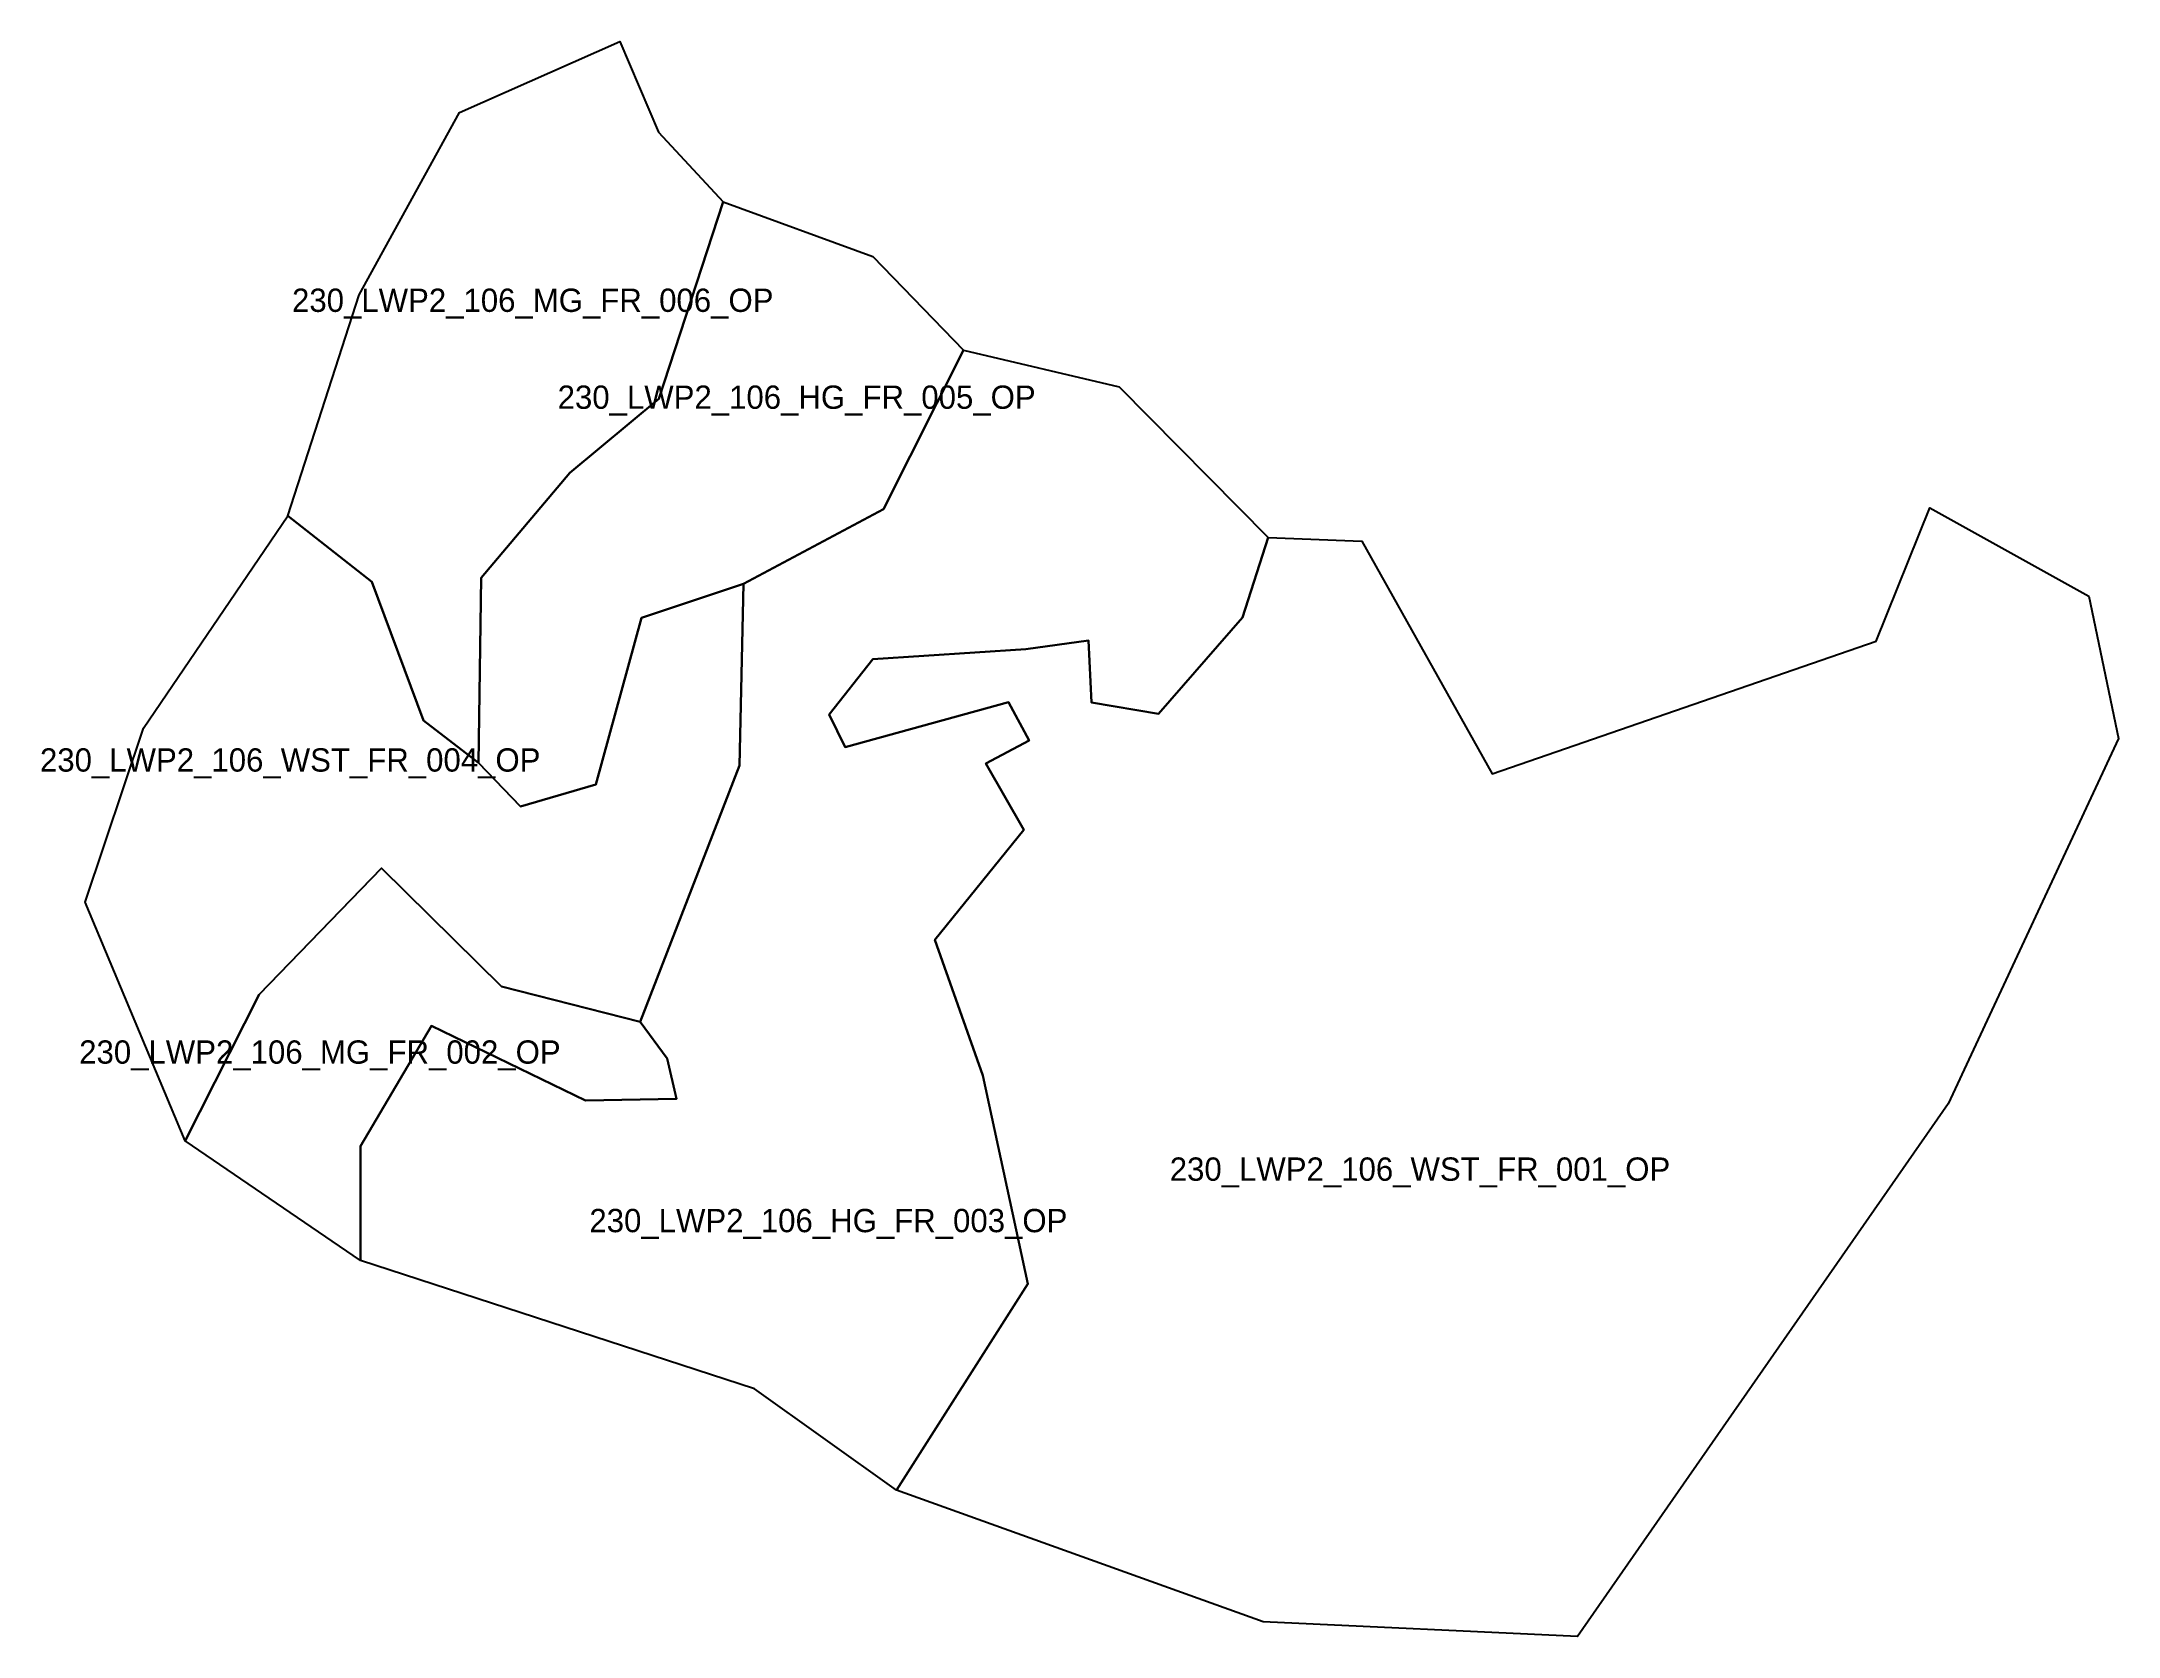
# Model space of a CAD drawing. Header units: metres. Extents: x 319541.5 to 319630.7, y 913410.6 to 913479.1.
import ezdxf
from ezdxf.enums import TextEntityAlignment as Align

# ---------------------------------------------------------------- set-up
doc = ezdxf.new("R2010")
doc.units = ezdxf.units.M
for name, color, linetype in [('230_LWP2_106_HG_FR_003_OP', 202, 'CONTINUOUS'), ('230_LWP2_106_HG_FR_005_OP', 201, 'CONTINUOUS'), ('230_LWP2_106_MG_FR_002_OP', 243, 'CONTINUOUS'), ('230_LWP2_106_MG_FR_006_OP', 1, 'CONTINUOUS'), ('230_LWP2_106_WST_FR_001_OP', 7, 'CONTINUOUS'), ('230_LWP2_106_WST_FR_004_OP', 7, 'CONTINUOUS'), ('labels', 7, 'CONTINUOUS')]:
    doc.layers.add(name, color=color, linetype=linetype)

msp = doc.modelspace()

# ---------------------------------------------------------------- linework, layer by layer
at = {"layer": '230_LWP2_106_HG_FR_003_OP'}
msp.add_polyline3d([(319583.842, 913425.759, 233.336), (319578.202, 913416.904, 230.136), (319572.099, 913421.243, 230), (319555.188, 913426.762, 230.326), (319555.195, 913431.657, 231.966), (319558.245, 913436.833, 233.367), (319564.852, 913433.627, 232.513), (319568.751, 913433.691, 232.947), (319568.357, 913435.426, 233.212), (319567.198, 913437, 233.302), (319571.464, 913448, 231.036), (319571.634, 913455.806, 232.69), (319577.649, 913459, 232.851), (319581.071, 913465.832, 230), (319587.761, 913464.256, 230), (319594.146, 913457.79, 230.061), (319593.046, 913454.356, 230.813), (319589.452, 913450.226, 231.757), (319586.575, 913450.704, 232.218), (319586.443, 913453.367, 232.158), (319583.752, 913453, 232.748), (319577.19, 913452.565, 232.506), (319575.309, 913450.196, 231.518), (319576.001, 913448.79, 231.256), (319583.014, 913450.722, 232.663), (319583.896, 913449.078, 232.555), (319582.038, 913448.093, 232.491), (319583.672, 913445.246, 232.304), (319579.84, 913440.527, 232.325), (319581.904, 913434.695, 233.864), (319583.842, 913425.759, 233.336)], close=True, dxfattribs=at)
at = {"layer": '230_LWP2_106_HG_FR_005_OP'}
msp.add_polyline3d([(319571.634, 913455.806, 232.69), (319567.259, 913454.346, 231.754), (319565.298, 913447.183, 231.399), (319562.06, 913446.248, 232.062), (319560.252, 913448.122, 231.769), (319560.377, 913456.061, 231.932), (319564.176, 913460.569, 232.381), (319568, 913463.742, 231.472), (319570.762, 913472.202, 230.174), (319577.178, 913469.854, 230), (319581.071, 913465.832, 230), (319577.649, 913459, 232.851), (319571.634, 913455.806, 232.69)], close=True, dxfattribs=at)
at = {"layer": '230_LWP2_106_MG_FR_002_OP'}
msp.add_polyline3d([(319555.195, 913431.657, 231.966), (319555.188, 913426.762, 230.326), (319547.665, 913431.899, 230.989), (319550.85, 913438.167, 232.11), (319556.1, 913443.594, 231.356), (319561.251, 913438.52, 233.756), (319567.198, 913437, 233.302), (319568.357, 913435.426, 233.212), (319568.751, 913433.691, 232.947), (319564.852, 913433.627, 232.513), (319558.245, 913436.833, 233.367), (319555.195, 913431.657, 231.966)], close=True, dxfattribs=at)
at = {"layer": '230_LWP2_106_MG_FR_006_OP'}
msp.add_polyline3d([(319555.677, 913455.89, 231.05), (319552.077, 913458.716, 230.479), (319555.14, 913468.204, 230.702), (319559.439, 913476.04, 230.788), (319566.322, 913479.079, 230.077), (319567.984, 913475.182, 230.033), (319570.762, 913472.202, 230.174), (319568, 913463.742, 231.472), (319564.176, 913460.569, 232.381), (319560.377, 913456.061, 231.932), (319560.252, 913448.122, 231.769), (319557.891, 913449.932, 231.716), (319555.677, 913455.89, 231.05)], close=True, dxfattribs=at)
at = {"layer": '230_LWP2_106_WST_FR_001_OP'}
msp.add_polyline3d([(319578.202, 913416.904, 230.136), (319583.842, 913425.759, 233.336), (319581.904, 913434.695, 233.864), (319579.84, 913440.527, 232.325), (319583.672, 913445.246, 232.304), (319582.038, 913448.093, 232.491), (319583.896, 913449.078, 232.555), (319583.014, 913450.722, 232.663), (319576.001, 913448.79, 231.256), (319575.309, 913450.196, 231.518), (319577.19, 913452.565, 232.506), (319583.752, 913453, 232.748), (319586.443, 913453.367, 232.158), (319586.575, 913450.704, 232.218), (319589.452, 913450.226, 231.757), (319593.046, 913454.356, 230.813), (319594.146, 913457.79, 230.061), (319598.18, 913457.629, 230), (319603.771, 913447.64, 230.069), (319620.252, 913453.34, 230.108), (319622.555, 913459.068, 230.099), (319629.375, 913455.272, 230.001), (319630.65, 913449.165, 230), (319623.336, 913433.484, 230), (319607.436, 913410.618, 230), (319593.942, 913411.239, 230.348), (319578.202, 913416.904, 230.136)], close=True, dxfattribs=at)
at = {"layer": '230_LWP2_106_WST_FR_004_OP'}
msp.add_polyline3d([(319567.198, 913437, 233.302), (319561.251, 913438.52, 233.756), (319556.1, 913443.594, 231.356), (319550.85, 913438.167, 232.11), (319547.665, 913431.899, 230.989), (319543.377, 913442.13, 230.93), (319545.88, 913449.604, 230.583), (319552.077, 913458.716, 230.479), (319555.677, 913455.89, 231.05), (319557.891, 913449.932, 231.716), (319560.252, 913448.122, 231.769), (319562.06, 913446.248, 232.062), (319565.298, 913447.183, 231.399), (319567.259, 913454.346, 231.754), (319571.634, 913455.806, 232.69), (319571.464, 913448, 231.036), (319567.198, 913437, 233.302)], close=True, dxfattribs=at)

# ---------------------------------------------------------------- texts
at = {"layer": 'labels'}
for s, p in [('230_LWP2_106_MG_FR_006_OP', (319562.587, 913467.974, 231.05)), ('230_LWP2_106_HG_FR_005_OP', (319573.914, 913463.814, 232.69)), ('230_LWP2_106_WST_FR_004_OP', (319552.176, 913448.241, 233.302)), ('230_LWP2_106_MG_FR_002_OP', (319553.451, 913435.704, 231.966)), ('230_LWP2_106_WST_FR_001_OP', (319600.67, 913430.679, 230.136)), ('230_LWP2_106_HG_FR_003_OP', (319575.276, 913428.47, 233.336))]:
    msp.add_text(s, height=1, dxfattribs=at).set_placement(p, align=Align.MIDDLE_CENTER)

doc.saveas('drawing.dxf')
